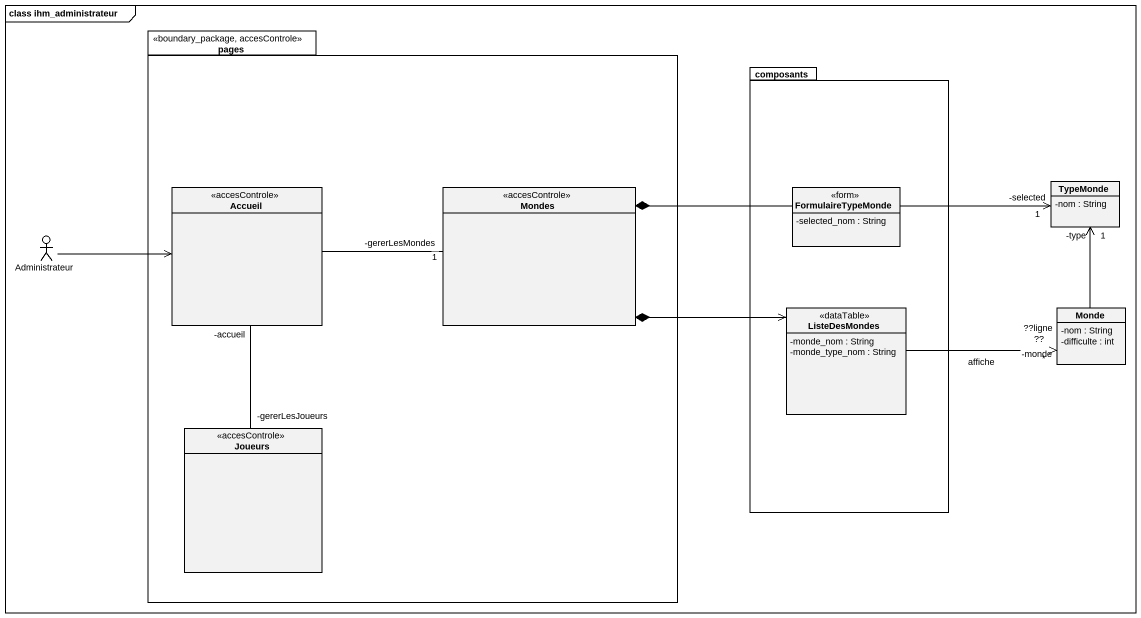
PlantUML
@startuml
mainframe class ihm_administrateur
allowmixing
hide circle
hide empty members
skinparam classAttributeIconSize 0
package pages <<boundary_package, accesControle>> {
  class Accueil <<accesControle>>
  class Mondes <<accesControle>>
  class Joueurs <<accesControle>>
}
package composants {
  class FormulaireTypeMonde <<form>> {
    -selected_nom : String
  }
  class ListeDesMondes <<dataTable>> {
    -monde_nom : String
    -monde_type_nom : String
  }
}
class TypeMonde {
  -nom : String
}
actor Administrateur
class Monde {
  -nom : String
  -difficulte : int
}
Accueil -right- "1\n-gererLesMondes" Mondes
Accueil "-accueil" -- "-gererLesJoueurs" Joueurs
Mondes *-right- FormulaireTypeMonde
Mondes *-right-> ListeDesMondes
FormulaireTypeMonde -right-> "-selected\n1" TypeMonde
Administrateur -right-> Accueil
ListeDesMondes -right-> "*\n??ligne??\n-monde" Monde : affiche
Monde -up-> "-type\n1" TypeMonde
@enduml
